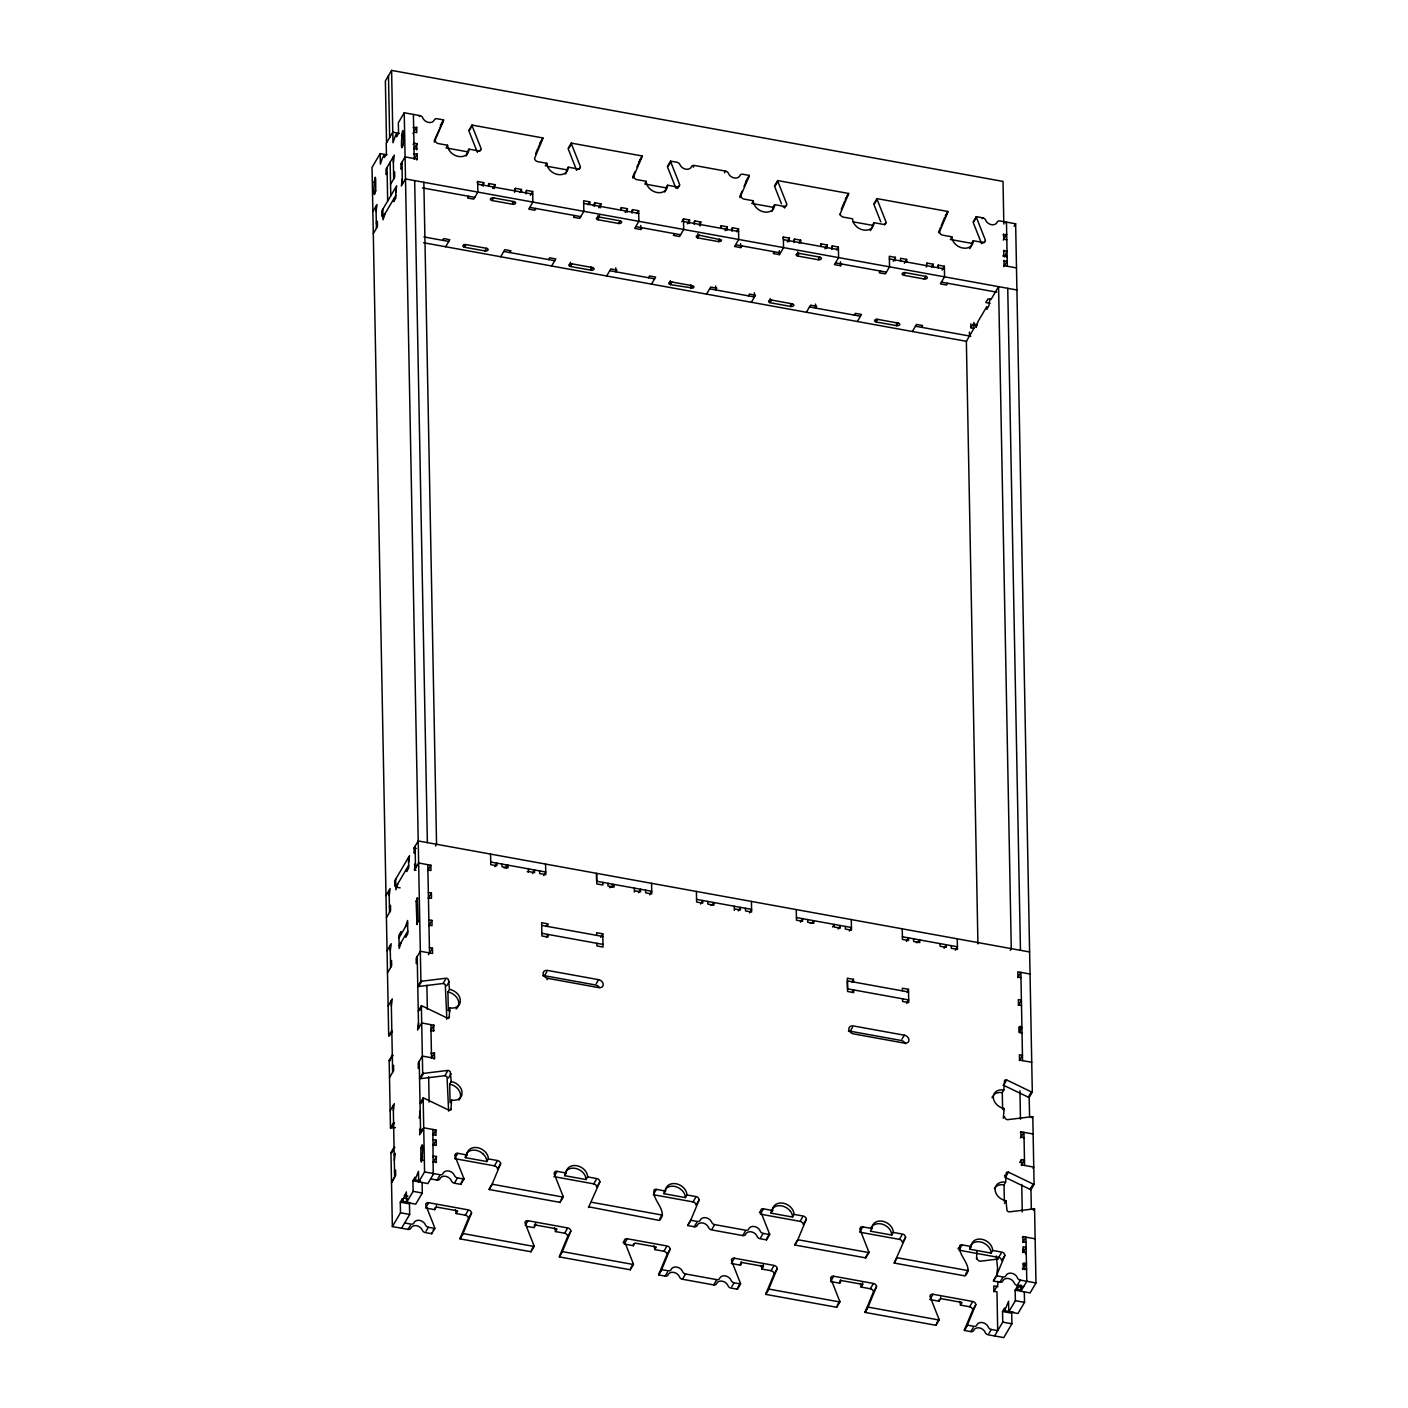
<?xml version="1.0" encoding="UTF-8"?>
<svg xmlns="http://www.w3.org/2000/svg" width="1408" height="1408" viewBox="0 0 1408 1408"><rect width="100%" height="100%" fill="white"/><g stroke="black" fill="none" stroke-linecap="round" stroke-linejoin="round"><path stroke-width="1.5" d="M416.152 901.402L417.331 897.688L418.141 920.814L416.962 924.528L416.152 901.402L417.718 898.744M420.904 1148.541C425.022 1130.624 420.429 1186.592 420.904 1148.541L422.453 1145.883M375.69 190.819C371.554 208.666 376.182 152.786 375.69 190.819L374.141 193.459M403.216 144.091C399.062 161.938 403.744 106.075 403.216 144.091L401.667 146.749M1020.29 1026.15L1019.92 1032.856M697.083 1225.506A3.221 2.499 30.5 0 1 694.25 1226.755L687.79 1225.576L690.906 1220.296A3.203 2.482 30.5 0 1 691.029 1219.557L699.23 1199.81L698.298 1197.786A3.221 2.499 30.5 0 0 696.115 1196.606L686.946 1194.952A11.299 8.747 30.5 0 0 676.069 1183.741A11.299 8.747 30.5 0 0 665.544 1191.062L656.374 1189.39A3.238 2.499 30.5 0 0 654.227 1189.778C650.954 1199.493 668.958 1211.074 659.419 1220.437L588.614 1206.814M588.491 1207.554L599.931 1181.787L598.998 1179.746A3.238 2.499 30.5 0 0 596.816 1178.584L587.646 1176.912L586.08 1179.552L564.696 1175.68A11.299 8.747 30.5 0 1 564.802 1174.166M1023.686 1286.578L1017.245 1285.398A3.238 2.499 30.5 0 1 1014.763 1283.885L1013.443 1281.562A6.459 4.998 30.5 0 0 1007.582 1278.429A6.459 4.998 30.5 0 0 1002.795 1281.016A3.221 2.499 30.5 0 1 999.944 1282.266L993.502 1281.086L996.618 1275.806A3.203 2.482 30.5 0 1 996.723 1275.067L1004.925 1255.32L1003.992 1253.296A3.221 2.499 30.5 0 0 1001.827 1252.117L992.658 1250.462A11.299 8.747 30.5 0 0 981.781 1239.251A11.299 8.747 30.5 0 0 971.256 1246.573L962.086 1244.901A3.238 2.499 30.5 0 0 959.939 1245.288C956.56 1254.986 974.829 1266.602 965.114 1275.93L894.203 1263.064L896.914 1257.925M894.203 1263.064L905.626 1237.298L904.693 1235.256A3.238 2.499 30.5 0 0 902.528 1234.094L893.341 1232.422L891.792 1235.062L870.39 1231.19L871.957 1228.533A11.299 8.747 30.5 0 1 881.426 1221.07A11.299 8.747 30.5 0 1 893.112 1230.574L893.341 1232.422M686.946 1194.952L685.397 1197.592L663.995 1193.702L664.506 1190.798M992.658 1250.462L991.091 1253.102L969.69 1249.213L970.218 1246.309M434.21 140.747L442.957 121.528M434.245 142.155L443.485 120.648A3.221 2.499 30.5 0 0 443.59 119.909L437.149 118.747A3.221 2.499 30.5 0 0 434.72 119.363L433.453 121.229A6.459 4.998 30.5 0 1 423.65 119.451L422.33 117.11A3.221 2.499 30.5 0 0 419.848 115.597L404.237 112.763L398.341 122.76L398.552 133.355L396.475 136.875L396.422 134.218L395.014 136.611L392.99 142.771L391.6 70.4L1003.006 181.421L1003.834 224.03M535.568 153.842L537.61 148.896M538.296 147.259L542.256 139.568M632.808 176.81L634.867 171.864M636.909 166.936L641.045 158.47M632.843 178.218L642.083 156.71A3.221 2.499 30.5 0 0 642.189 155.971L571.278 143.106L568.163 148.386A3.221 2.499 30.5 0 0 568.304 149.16L576.558 170.139M739.922 196.258L741.963 191.312M744.022 186.384L746.592 180.558M739.939 197.666L749.179 176.158A3.221 2.499 30.5 0 0 749.302 175.419L742.843 174.258A3.221 2.499 30.5 0 0 739.992 175.49A6.459 4.998 30.5 0 1 734.307 177.971A6.459 4.998 30.5 0 1 728.464 173.395A3.221 2.499 30.5 0 0 725.56 171.107L694.32 165.44A3.221 2.499 30.5 0 0 691.469 166.69A6.459 4.998 30.5 0 1 685.766 169.171A6.459 4.998 30.5 0 1 679.941 164.595A3.221 2.499 30.5 0 0 677.019 162.307L670.578 161.128L667.462 166.426A3.221 2.499 30.5 0 0 667.603 167.2L675.875 188.162M841.262 209.352L844.677 201.115M839.766 214.808L848.478 194.181A3.221 2.499 30.5 0 0 848.602 193.459L777.674 180.576L774.558 185.856A3.221 2.499 30.5 0 0 774.699 186.648L781.458 203.808M994.594 1335.928L1002.742 1322.13L1002.531 1311.534L1011.701 1313.206L1011.912 1323.784L1003.763 1337.6L988.152 1334.766A3.221 2.499 30.5 0 1 985.23 1332.478A6.459 4.998 30.5 0 0 979.405 1327.902A6.459 4.998 30.5 0 0 973.702 1330.384A3.221 2.499 30.5 0 1 970.851 1331.616L964.41 1330.454L967.525 1325.157A3.221 2.499 30.5 0 1 967.63 1324.435L975.832 1304.688A3.221 2.499 30.5 0 0 972.734 1301.485L932.994 1294.269A3.221 2.499 30.5 0 0 929.984 1296.363L938.995 1319.226A3.221 2.499 30.5 0 1 939.154 1320.018L936.021 1325.298L865.11 1312.414L868.226 1307.134A3.221 2.499 30.5 0 1 868.331 1306.395L876.533 1286.648A3.221 2.499 30.5 0 0 873.435 1283.445L833.694 1276.229A3.221 2.499 30.5 0 0 830.685 1278.323L839.696 1301.203A3.221 2.499 30.5 0 1 839.837 1301.978L836.722 1307.275L765.811 1294.392L768.926 1289.094A3.221 2.499 30.5 0 1 769.032 1288.373L777.234 1268.626A3.221 2.499 30.5 0 0 774.118 1265.422L734.378 1258.206A3.221 2.499 30.5 0 0 731.386 1260.301L740.397 1283.163A3.221 2.499 30.5 0 1 740.538 1283.955L737.422 1289.235L730.981 1288.074A3.221 2.499 30.5 0 1 728.059 1285.786A6.459 4.998 30.5 0 0 722.234 1281.192A6.459 4.998 30.5 0 0 716.531 1283.691A3.221 2.499 30.5 0 1 713.68 1284.923L682.44 1279.256A3.221 2.499 30.5 0 1 679.536 1276.968A6.459 4.998 30.5 0 0 673.693 1272.392A6.459 4.998 30.5 0 0 668.008 1274.874A3.221 2.499 30.5 0 1 665.157 1276.106L658.698 1274.944L661.83 1269.646A3.221 2.499 30.5 0 1 661.936 1268.925L670.138 1249.178A3.221 2.499 30.5 0 0 667.022 1245.974L627.282 1238.758A3.221 2.499 30.5 0 0 624.29 1240.853L633.301 1263.715A3.221 2.499 30.5 0 1 633.442 1264.507L630.326 1269.787L559.398 1256.904L562.514 1251.624A3.221 2.499 30.5 0 1 562.637 1250.885L570.838 1231.138A3.221 2.499 30.5 0 0 567.723 1227.934L527.982 1220.718A3.221 2.499 30.5 0 0 524.973 1222.813L534.002 1245.693A3.238 2.499 30.5 0 1 534.142 1246.467L531.027 1251.765L460.099 1238.882A3.221 2.499 30.5 0 1 460.205 1238.142L468.406 1218.395A3.221 2.499 30.5 0 0 465.309 1215.192L456.139 1213.538A11.299 8.747 30.5 0 0 455.259 1209.842M394.926 1147.555A3.221 2.499 30.5 0 0 394.064 1147.291L390.949 1152.571L392.357 1226.579L407.986 1229.413A3.221 2.499 30.5 0 0 410.837 1228.181A6.459 4.998 30.5 0 1 416.522 1225.699A6.459 4.998 30.5 0 1 422.365 1230.275A3.221 2.499 30.5 0 0 425.269 1232.563L431.728 1233.725L434.843 1228.445A3.238 2.499 30.5 0 0 434.702 1227.653L425.674 1204.79A3.221 2.499 30.5 0 1 428.683 1202.696L468.424 1209.912A3.221 2.499 30.5 0 1 471.539 1213.115L463.338 1232.862A3.221 2.499 30.5 0 0 463.214 1233.584L460.099 1238.882M488.347 1158.89L486.781 1161.53L465.379 1157.64L466.946 1155A11.334 8.765 30.5 0 1 477.506 1147.661A11.334 8.765 30.5 0 1 488.418 1158.907L497.517 1160.544A3.238 2.499 30.5 0 1 499.699 1161.723L500.104 1162.216A3.238 2.499 30.5 0 1 500.632 1163.765L492.413 1183.494A3.203 2.482 30.5 0 0 492.307 1184.234L489.192 1189.514L560.12 1202.397L563.235 1197.117A3.221 2.482 30.5 0 0 563.094 1196.325L554.066 1173.462L554.928 1171.738A3.221 2.499 30.5 0 1 557.075 1171.368L566.245 1173.022A11.299 8.747 30.5 0 1 575.714 1165.56A11.299 8.747 30.5 0 1 587.4 1175.064L587.646 1176.912M938.52 232.32L940.562 227.374M941.248 225.738L944.662 217.501M939.066 232.848L947.795 212.221A3.221 2.499 30.5 0 0 947.901 211.482L876.973 198.616L873.858 203.896A3.221 2.499 30.5 0 0 873.998 204.67L880.774 221.83M658.698 1274.944A3.221 2.499 30.5 0 1 658.821 1274.205L667.022 1254.458A3.221 2.499 30.5 0 0 663.907 1251.254L654.738 1249.6A11.299 8.747 30.5 0 0 653.858 1245.904M765.811 1294.392A3.221 2.499 30.5 0 1 765.917 1293.653L774.118 1273.906A3.221 2.499 30.5 0 0 771.003 1270.702L761.834 1269.048A11.299 8.747 30.5 0 0 760.954 1265.352M794.042 1214.4L792.493 1217.04L771.091 1213.15L772.64 1210.51A11.334 8.765 30.5 0 1 774.347 1205.688A11.299 8.747 30.5 0 1 786.28 1204.139A11.299 8.747 30.5 0 1 794.042 1214.382L803.211 1216.054A3.238 2.499 30.5 0 1 805.394 1217.234L805.798 1217.726A3.238 2.499 30.5 0 1 806.326 1219.275L798.125 1239.005A3.203 2.482 30.5 0 0 798.019 1239.744L794.886 1245.024L865.814 1257.907L868.93 1252.61A3.221 2.482 30.5 0 0 868.789 1251.835L859.778 1228.973L860.64 1227.248A3.221 2.499 30.5 0 1 862.787 1226.878L871.957 1228.533M865.11 1312.414A3.221 2.499 30.5 0 1 865.216 1311.693L873.418 1291.946A3.221 2.499 30.5 0 0 870.32 1288.742L861.133 1287.07A11.299 8.747 30.5 0 0 860.253 1283.374M964.41 1330.454A3.221 2.499 30.5 0 1 964.515 1329.715L972.717 1309.968A3.221 2.499 30.5 0 0 969.619 1306.765L960.45 1305.11A11.299 8.747 30.5 0 0 959.57 1301.414M1024.162 1269.576L1024.848 1262.818M391.6 70.4L385.37 80.978L386.549 142.754M387.042 154.862L380.16 153.613L372.029 167.411L388.696 1035.795A3.221 2.499 30.5 0 0 389.576 1035.848M373.93 182.424L375.478 179.784M401.456 135.714L403.005 133.056M419.338 116.477L419.848 115.597M413.125 127.67L416.698 127.336L416.803 132.634L413.741 132.088M387.13 172.779L386.091 174.539L385.986 169.242L394.293 155.144L393.36 162.202M412.966 133.408L416.698 127.336M393.589 173.677L394.627 171.899L394.733 177.197L390.562 184.254M372.874 211.552L377.027 204.494L376.094 211.552M402.072 167.482L401.034 169.242L400.928 163.944L405.082 156.904L417.314 159.122L417.208 153.824L413.635 154.141M413.178 144.443L413.952 143.123L417.014 143.669L416.592 149.846M413.899 148.966L417.014 143.669M376.306 223.027L377.344 221.267L377.45 226.565L373.296 233.622M402.283 178.957L401.35 186.014L405.504 178.957L1016.91 289.978M414.093 159.104L417.208 153.824M382.941 214.526L381.902 216.286L381.797 210.989L396.686 185.733L395.754 192.79M382.994 217.149L395.806 195.413M416.786 160.002L417.314 159.122M443.59 119.909L440.475 125.206A3.221 2.499 30.5 0 1 440.37 125.928M446.776 146.59L447.55 145.253A11.299 8.747 30.5 0 0 458.427 156.464A11.299 8.747 30.5 0 0 468.952 149.142L478.122 150.814A3.221 2.499 30.5 0 0 481.131 148.72L472.12 125.84A3.221 2.499 30.5 0 1 471.979 125.066L542.89 137.949A3.221 2.499 30.5 0 1 542.784 138.67L534.582 158.418A3.221 2.499 30.5 0 0 537.68 161.621L546.867 163.293A11.299 8.747 30.5 0 0 557.744 174.504A11.299 8.747 30.5 0 0 568.251 167.182L577.421 168.837A3.221 2.499 30.5 0 0 580.43 166.742L571.419 143.88A3.221 2.499 30.5 0 1 571.278 143.106M471.979 125.066L468.846 130.363A3.221 2.499 30.5 0 0 469.005 131.138L477.259 152.099M469.515 130.258L472.12 125.84M466.189 155.971A11.299 8.747 30.5 0 0 467.403 151.782L468.952 149.142M477.611 151.694L478.122 150.814M479.582 151.36L480.621 149.6M442.658 240.346L443.696 238.586L449.803 239.694L445.65 246.752M468.635 196.275L467.597 198.035L473.704 199.144L477.858 192.086L477.646 181.509L483.771 182.618L483.296 186.155M477.136 182.389L477.646 181.509M482.029 185.557L483.771 182.618M488.347 184.43L488.858 183.55L494.965 184.659L494.243 188.619M492.73 188.478L494.965 184.659M464.534 247.245L466.083 244.605L486.869 248.389A2.411 1.39 -1.1 0 1 487.995 250.043A2.411 1.39 -1.1 0 1 485.355 250.994L464.534 247.245L464.482 244.605M539.774 143.229L542.89 137.949M514.835 189.235L515.346 188.355L521.47 189.464L521.523 192.122M514.624 192.333L515.346 188.355M484.915 250.958L486.464 248.301M513.99 201.59L512.442 204.23L492.061 200.534L493.61 197.894L514.413 201.678A2.411 1.39 -1.1 0 1 515.522 203.315A2.411 1.39 -1.1 0 1 512.882 204.283L512.389 201.573M519.728 192.403L521.47 189.464M526.046 191.277L526.557 190.397L532.682 191.506L532.875 202.101L528.739 209.123L534.846 210.25L535.885 208.472M526.099 193.917L526.557 190.397M545.301 165.933L546.867 163.293M530.429 195.325L532.682 191.506M500.667 256.749L504.838 249.674L510.946 250.782L509.907 252.56M568.814 148.28L571.419 143.88M565.488 173.994A11.299 8.747 30.5 0 0 566.702 169.822L568.251 167.182M576.91 169.717L577.421 168.837M578.882 169.4L579.92 167.64M548.627 259.582L549.666 257.822L555.79 258.931L551.619 265.989M574.605 215.512L573.566 217.272L579.674 218.381L583.845 211.323L583.634 200.746L589.741 201.854L589.794 204.512M588.016 204.794L589.741 201.854M593.102 205.726L594.827 202.787L600.952 203.896L600.213 207.874M594.37 206.325L594.827 202.787M598.699 207.715L600.952 203.896M572.07 263.859L570.099 266.394A2.446 1.39 -1.1 0 1 568.99 264.739A2.446 1.39 -1.1 0 1 571.648 263.771L592.856 267.643A2.411 1.39 -1.1 0 1 593.965 269.28A2.411 1.39 -1.1 0 1 591.325 270.23L570.504 266.499L570.416 262.258M639.602 160.389L642.189 155.971M620.805 208.472L621.333 207.592L627.44 208.701L626.982 212.238M592.451 267.555L590.885 270.195L590.832 266.658M618.411 223.485L620.382 220.915A2.411 1.39 -1.1 0 1 621.491 222.57A2.411 1.39 -1.1 0 1 618.869 223.52L597.643 219.666A2.446 1.39 -1.1 0 1 596.534 218.011A2.446 1.39 -1.1 0 1 599.192 217.043L619.978 220.827M625.187 212.538L627.44 208.701M645.374 182.653L646.166 181.315A11.299 8.747 30.5 0 0 657.043 192.526A11.299 8.747 30.5 0 0 667.568 185.205L676.738 186.877A3.221 2.499 30.5 0 0 679.73 184.782L670.718 161.902A3.221 2.499 30.5 0 1 670.578 161.128M632.016 210.514L632.544 209.634L638.651 210.742L638.862 221.338L634.709 228.378L640.816 229.486L641.854 227.726M632.069 213.171L632.544 209.634M636.926 213.682L638.651 210.742M668.114 166.32L670.718 161.902M606.654 275.986L610.808 268.928L616.933 270.037L615.894 271.797L615.806 267.819M664.805 192.034A11.299 8.747 30.5 0 0 666.002 187.845L667.568 185.205M676.21 187.757L676.738 186.877M677.494 188.602L679.219 185.662M693.282 167.2L693.792 166.32M648.49 277.728L649.528 275.968L655.635 277.077L651.482 284.134M674.485 233.622L673.446 235.4L679.554 236.509L683.707 229.451L683.496 218.891L689.603 220L689.128 223.52M681.754 221.83L683.496 218.891M687.35 223.819L689.603 220M694.179 221.795L694.707 220.915L700.814 222.024L700.093 226.002M694.232 224.453L694.707 220.915M724.522 172.867L725.56 171.107M699.09 224.963L700.814 222.024M671.933 281.987L670.366 284.627L668.8 283.677A2.411 1.39 -1.1 0 1 671.493 281.934L692.701 285.789A2.411 1.39 -1.1 0 1 693.018 288.077L670.366 284.627L670.296 280.65M697.822 233.675L697.893 237.917L718.731 241.648A2.411 1.39 -1.1 0 0 721.406 239.888L699.459 235.259L697.506 237.794M746.698 179.837L749.302 175.419M747.102 179.678L748.669 177.038M720.667 226.618L721.195 225.738L727.302 226.846L726.845 230.366M692.314 285.683L690.747 288.323L690.677 284.803M718.274 241.613L719.84 238.973M725.05 230.666L727.302 226.846M731.878 228.642L732.406 227.762L738.514 228.87L738.725 239.466L734.571 246.488L740.696 247.614L741.734 245.837M731.931 231.299L732.406 227.762M752.488 202.101L753.262 200.763A11.299 8.747 30.5 0 0 764.139 211.974A11.299 8.747 30.5 0 0 774.664 204.653L783.834 206.325A3.221 2.499 30.5 0 0 786.843 204.23L777.814 181.35A3.221 2.499 30.5 0 1 777.674 180.576M736.789 231.81L738.514 228.87M706.517 294.114L710.67 287.074L716.778 288.182L715.739 289.942L715.669 285.965M775.227 185.768L777.814 181.35M771.901 211.482A11.299 8.747 30.5 0 0 773.098 207.293L774.664 204.653M783.306 207.205L783.834 206.325M784.59 208.05L786.315 205.11M386.003 895.594L390.157 888.536L389.224 895.594M415.202 851.523L414.163 853.283L414.058 847.986L418.211 840.946L696.397 891.458M395.789 884.453L394.75 886.213L394.662 880.915L409.552 855.642L408.602 862.699M408.672 865.339L395.859 887.075L400.136 887.867M748.352 295.856L749.39 294.078L755.515 295.205L751.344 302.262M774.33 251.786L773.291 253.546L779.416 254.654L783.57 247.597M782.83 237.899L783.358 237.019L789.466 238.128L788.99 241.666M389.453 907.069L390.491 905.309L390.579 910.606L386.426 917.664M416.011 870.338L414.48 870.056L415.413 862.998M414.48 870.056L418.634 862.998L430.866 865.234L430.971 870.531L427.909 869.968M787.213 241.947L789.466 238.128M435.512 846.032L436.55 844.272L423.843 182.301M794.042 239.941L794.57 239.061L800.677 240.17L800.73 242.81M794.094 242.581L794.57 239.061M427.75 870.514L430.866 865.234M798.952 243.109L800.677 240.17M387.059 950.752L391.213 943.712L390.28 950.77M771.795 300.115L769.842 302.65A2.446 1.39 -1.1 0 1 768.715 300.995A2.446 1.39 -1.1 0 1 771.373 300.027L792.581 303.899A2.429 1.39 -1.1 0 1 793.69 305.554A2.429 1.39 -1.1 0 1 791.05 306.504L770.229 302.755L770.141 298.531M797.685 251.803L797.755 256.045L818.576 259.794A2.429 1.39 -1.1 0 0 821.216 258.826A2.429 1.39 -1.1 0 0 820.125 257.189L799.322 253.405L797.368 255.939A2.446 1.39 -1.1 0 1 796.259 254.285A2.446 1.39 -1.1 0 1 798.917 253.317M398.974 937.834L407.634 923.155M399.133 945.789L407.792 931.093M390.509 962.245L391.547 960.467L391.653 965.765L387.482 972.822M428.278 898.322L431.394 893.024L428.349 892.478M416.574 923.454L418.141 920.814M845.486 198.739L845.997 197.859M846.859 196.398L848.602 193.459M845.363 199.478L847.968 195.078M820.53 244.746L821.058 243.866L827.165 244.974L826.707 248.512M792.176 303.811L790.61 306.469L790.574 304.867M818.136 259.741L819.702 257.101M824.912 248.794L827.165 244.974M428.806 925.69L431.922 920.392L428.877 919.829M831.741 246.787L832.269 245.907L838.376 247.016L838.587 257.611L834.434 264.634L840.541 265.76L841.579 263.982M831.794 249.427L832.269 245.907M388.133 1005.928L392.286 998.87L391.336 1005.928M417.314 961.858L416.275 963.618L416.17 958.32L420.341 951.262L432.555 953.498L432.467 948.2L429.405 947.637M836.651 249.955L838.376 247.016M806.379 312.259L810.533 305.184L816.658 306.293L815.619 308.07L815.531 304.093M428.472 954.694L432.467 948.2M874.526 203.79L877.114 199.39A3.221 2.499 30.5 0 1 876.973 198.616M388.696 1035.795L391.811 1030.515M404.237 112.763L420.904 981.147L417.789 986.427A3.238 2.499 30.5 0 0 418.669 986.48L443.115 983.488A3.238 2.499 30.5 0 1 445.298 984.667L446.846 1018.97M390.086 1034.968L392.163 1031.43M419.179 985.6L421.784 981.2L446.23 978.208A3.238 2.499 30.5 0 1 448.413 979.37L449.504 989.349L447.938 991.989L448.29 1010.522A11.299 8.747 30.5 0 0 450.05 1010.733M871.886 228.237A11.299 8.747 30.5 0 0 872.397 225.333L873.963 222.693L883.133 224.347A3.221 2.499 30.5 0 0 886.142 222.253L877.114 199.39M494.754 866.659L496.83 863.139L496.883 865.779L490.776 864.67L490.565 854.075M395.419 1127.544L391.336 1128.037A3.221 2.499 30.5 0 1 390.474 1127.984L389.171 1060.382L392.286 1055.085A3.221 2.499 30.5 0 1 393.166 1055.366M418.264 1011.014L421.379 1005.734A3.221 2.499 30.5 0 1 422.259 1005.998L447.005 1017.931A3.238 2.499 30.5 0 0 449.152 1017.544L449.856 1007.882A11.299 8.73 30.5 0 0 455.77 1007.406A11.299 8.73 30.5 0 0 460.205 1002.338L460.134 998.712A11.299 8.73 30.5 0 0 457.107 993.432A11.299 8.73 30.5 0 0 449.504 989.366M390.562 1059.766L390.051 1060.646A3.221 2.499 30.5 0 0 389.171 1060.382M391.6 1058.006L392.638 1056.246M419.654 1010.398L420.182 1009.518M420.693 1008.638L421.731 1006.878M884.576 224.91L885.614 223.133M504.205 868.067A2.411 1.39 -1.1 0 1 506.053 867.75L508.042 865.163L508.094 867.821L501.97 866.712L501.917 864.054M392.515 1067.053L393.554 1065.293L393.659 1070.59L389.506 1077.63M418.493 1022.982L417.56 1030.04L421.714 1022.982L433.946 1025.2L433.523 1031.378M443.115 983.488L445.72 979.088M446.741 985.811L449.346 981.411M430.461 1030.832L434.034 1030.498M430.813 1030.498L433.946 1025.2M854.339 315.093L855.378 313.333L861.485 314.442L857.331 321.499M880.317 271.022L879.278 272.782L885.386 273.891L889.539 266.834L889.328 256.256L895.435 257.365L894.978 260.902M448.29 1010.522L449.856 1007.882M390.139 1110.736L394.293 1103.678L393.36 1110.736M446.477 1018.811L447.005 1017.931M893.2 261.184L895.435 257.365M532.453 873.506L534.53 869.986L534.582 872.626L528.475 871.517L528.422 868.877M419.338 1066.666L418.299 1068.426L418.194 1063.128L422.347 1056.088L434.579 1058.306L434.474 1053.008L430.901 1053.342M448.448 1018.477L449.486 1016.717M390.474 1127.984L393.589 1122.704A3.221 2.499 30.5 0 0 394.451 1122.757L391.864 1127.157M421.379 1005.734L422.682 1073.336L419.566 1078.634A3.238 2.499 30.5 0 0 420.429 1078.669L444.893 1075.694A3.238 2.499 30.5 0 1 447.058 1076.856L448.624 1111.158M431.358 1058.306L434.474 1053.008M420.957 1077.789L423.544 1073.389L448.008 1070.397A3.238 2.499 30.5 0 1 450.19 1071.558L451.264 1081.538L449.715 1084.195L450.067 1102.728L451.616 1100.088A11.299 8.73 30.5 0 0 461.982 1094.526L461.894 1090.901A11.299 8.73 30.5 0 0 451.264 1081.555M434.051 1059.186L434.579 1058.306M543.664 875.547L545.741 872.01L490.723 862.03M904.394 263.226L906.646 259.406L900.539 258.298L900.592 260.938M877.765 319.37L875.811 321.904A2.446 1.39 -1.1 0 1 874.826 321.306L874.65 321.042A2.411 1.39 -1.1 0 1 877.325 319.299L898.55 323.154A2.429 1.39 -1.1 0 1 899.8 324.386A2.429 1.39 -1.1 0 1 898.445 325.6A2.446 1.39 -1.1 0 1 897.019 325.741L876.216 322.01L876.163 319.352M905.309 272.624L904.869 272.571A2.446 1.39 -1.1 0 0 902.229 273.522A2.446 1.39 -1.1 0 0 903.338 275.176L905.291 272.642L926.094 276.426M420.024 1103.203L423.157 1097.923A3.221 2.499 30.5 0 1 424.019 1098.187L448.765 1110.12A3.238 2.499 30.5 0 0 450.912 1109.733L451.616 1100.088M392.339 1151.955L391.811 1152.835A3.221 2.499 30.5 0 0 390.949 1152.571M392.85 1151.075L393.378 1150.195M420.904 1103.485L423.509 1099.067M945.296 215.899L947.901 211.482M945.542 216.04L947.267 213.101M394.205 1155.088L395.243 1153.328L394.31 1160.386M420.182 1111.018L419.25 1118.075L420.288 1116.315M444.893 1075.694L447.48 1071.277M926.517 263.982L927.027 263.102L933.152 264.211L933.205 266.869M448.518 1078L451.106 1073.6M926.306 267.08L927.027 263.102M394.522 1171.861L395.56 1170.101L395.666 1175.398L391.512 1182.456L394.627 1177.158L393.254 1105.438M432.995 1134.76L436.058 1135.306L435.952 1130.026L423.72 1127.79L419.566 1134.848L420.499 1127.79M422.946 1129.128L420.605 1133.088L419.232 1061.368M898.146 323.066L896.579 325.706L896.544 323.048M903.742 275.282L924.123 278.978L925.672 276.338M931.41 267.15L933.152 264.211M951.086 238.163L951.861 236.826A11.299 8.747 30.5 0 0 962.738 248.037A11.299 8.747 30.5 0 0 973.262 240.715L982.432 242.387A3.221 2.499 30.5 0 0 985.442 240.293L976.413 217.413A3.221 2.499 30.5 0 1 976.272 216.638L982.731 217.818A3.221 2.499 30.5 0 1 985.635 220.106A6.459 4.998 30.5 0 0 991.478 224.682A6.459 4.998 30.5 0 0 997.163 222.2A3.221 2.499 30.5 0 1 1000.014 220.95L1015.643 223.784L1032.31 1092.168L1029.195 1097.448A3.256 2.517 30.5 0 1 1028.315 1097.184L1003.57 1085.269A3.221 2.499 30.5 0 0 1003.024 1085.198M546.198 926.482L547.747 923.842L541.64 922.715L541.886 935.968L548.011 937.077L547.958 934.419L546.392 937.077M937.728 266.024L938.238 265.144L944.363 266.253L944.557 276.848L940.403 283.888L946.528 284.997L947.566 283.237M942.11 270.072L944.363 266.253M432.837 1135.306L435.952 1130.026M976.272 216.638L973.157 221.936A3.221 2.499 30.5 0 0 973.298 222.71L981.57 243.672M421.115 1159.558L422.664 1156.918M973.826 221.83L976.413 217.413M450.736 1109.786L451.264 1108.906M912.349 331.496L916.52 324.438L922.627 325.547L921.589 327.307M433.03 1145.461L436.146 1140.163L433.083 1139.618M392.357 1226.579L400.506 1212.763L400.294 1202.186L402.371 1198.648L402.424 1201.306L409.763 1202.626M402.424 1201.306L406.349 1191.89L406.56 1202.485L415.73 1204.157L422.294 1193.016L422.101 1182.421M406.56 1202.485L413.125 1191.344L412.914 1180.749L415.008 1177.229L415.043 1179.886L420.552 1180.872M415.043 1179.886L418.475 1171.333L418.686 1181.928L424.565 1171.931L423.157 1097.923M982.203 218.698L982.731 217.818M432.626 1157.27L433.4 1155.95L436.462 1156.496L436.04 1162.674M969.566 248.653A11.299 8.747 30.5 0 0 971.714 243.355L973.262 240.715M432.978 1162.128L436.568 1161.794M433.347 1161.794L436.462 1156.496M542.766 975.709A4.84 3.749 30.5 0 1 544.509 975.709L546.85 971.749M547.008 979.686L547.782 978.366L598.734 987.624A4.858 3.749 30.5 0 0 603.17 985.248L603.134 983.699A4.858 3.749 30.5 0 0 598.576 979.669L547.624 970.429A4.84 3.749 30.5 0 0 543.118 973.562A4.84 3.749 30.5 0 0 547.782 978.366M433.224 1174.483L432.89 1129.462M401.526 1228.251L409.675 1214.435L409.464 1203.84L400.294 1202.186M433.734 1173.603L427.856 1183.582L412.914 1180.749M981.922 243.267L982.432 242.387M983.875 242.933L984.914 241.173M407.986 1229.413L410.326 1225.453M430.619 1178.883L437.078 1180.062L439.666 1175.645M609.558 887.726A2.411 1.39 -1.1 0 1 612.022 887.005L614.011 884.418L614.064 887.058L607.957 885.949L607.904 883.309M1005.946 223.01L1006.474 222.112L1007.318 266.253M425.955 1207.325L428.683 1202.696M455.171 1157.746L457.776 1153.328L466.946 1155M1003.13 234.802L1006.702 234.485L1003.235 240.099M1014.147 226.318L1015.643 223.784M425.568 1207.976L434.738 1209.648L436.286 1207.008A11.299 8.747 30.5 0 1 436.41 1205.512M426.061 1231.226L428.384 1227.266L434.843 1228.445M454.89 1182.315L457.477 1177.898L463.936 1179.077L460.803 1184.357L454.362 1183.195A3.238 2.499 30.5 0 1 451.898 1181.682L450.56 1179.358A6.459 4.998 30.5 0 0 444.699 1176.226A6.459 4.998 30.5 0 0 439.912 1178.813A3.221 2.499 30.5 0 1 437.078 1180.062M1003.446 251.134L1007.019 250.8L1004.573 256.96M600.706 937.358L602.782 933.821L596.658 932.712L596.71 935.37M1003.552 256.432L1003.957 250.254M1003.64 261.29L1007.213 260.955L1004.098 266.253M1006.597 256.978L1007.125 256.098L1004.062 255.552M433.136 1230.31L433.91 1228.973M461.19 1182.702L463.795 1178.302L454.766 1155.422L455.629 1153.715A3.238 2.499 30.5 0 1 457.776 1153.328M1003.746 266.587L1004.15 260.41M973.878 322.397L973.984 328.363L970.922 327.8L972.998 324.28L977.293 325.054M638.44 892.742L640.517 889.222L640.57 891.862L634.445 890.754L634.392 888.114M989.859 298.707L988.909 305.765L986.832 309.285L986.779 306.645L978.12 321.341L976.096 327.518L976.026 323.981M973.984 328.363L966.363 341.299L977.926 943.906M456.139 1213.538L457.688 1210.88L436.286 1207.008M596.253 983.646L598.576 979.686M649.634 894.784L651.728 891.264L596.693 881.267L596.534 873.33L596.746 883.907L602.853 885.016L602.8 882.376M465.309 1215.192L468.037 1210.563M454.661 1158.626L494.402 1165.842L496.989 1161.424M468.811 1217.744L471.539 1213.115M498.027 1168.165L500.614 1163.747M460.205 1238.142L462.546 1234.182M491.902 1184.374L489.298 1188.792A3.203 2.482 30.5 0 0 489.192 1189.514M700.586 904.042L702.662 900.504L702.715 903.162L696.608 902.053L696.414 891.44L1029.618 951.966M525.254 1225.347L527.982 1220.718M554.47 1175.768L557.075 1171.368M535.709 1223.534A11.299 8.747 30.5 0 0 535.603 1225.03L534.037 1227.67L526.698 1226.35M564.696 1175.68L566.245 1173.022M531.661 1249.653L534.002 1245.693M561.018 1199.845L563.094 1196.325M738.302 910.888L740.379 907.35L740.432 910.008L734.307 908.899L734.254 906.242M559.398 1256.904A3.221 2.499 30.5 0 1 559.522 1256.182L567.723 1236.435A3.221 2.499 30.5 0 0 564.608 1233.232L555.438 1231.56L557.005 1228.92L535.603 1225.03M749.514 912.912L751.59 909.374L696.555 899.378M564.608 1233.232L567.336 1228.603M553.96 1176.648L593.701 1183.864L596.306 1179.464M568.11 1235.766L570.838 1231.138M597.326 1186.187L599.931 1181.787M800.448 922.17L802.542 918.65L802.578 921.29L796.47 920.181L796.259 909.586M623.11 1242.824L623.885 1241.504M624.554 1243.387L627.282 1238.758M653.787 1193.808L656.374 1189.39M624.166 1244.038L633.336 1245.71L634.902 1243.07L656.304 1246.96L654.738 1249.6M663.995 1193.702L665.544 1191.062M630.96 1267.693L633.301 1263.715M659.789 1218.765L662.394 1214.365M832.568 927.027L834.117 924.37L834.17 927.027L840.294 928.136L840.242 925.496L838.165 929.016M849.376 931.058L851.453 927.52L796.418 917.541M663.907 1251.254L666.635 1246.626M653.259 1194.688L693 1201.904L695.605 1197.486M667.41 1253.806L670.138 1249.178M696.626 1204.227L699.23 1199.81M658.821 1274.205L661.162 1270.245M690.501 1220.437L687.914 1224.854A3.203 2.482 30.5 0 0 687.79 1225.576M665.157 1276.106L667.498 1272.146M694.25 1226.755L696.837 1222.338M851.893 981.992L853.459 979.334L847.334 978.226L847.546 988.821L908.688 999.926L908.741 1002.566L902.616 1001.458L902.581 998.818M682.44 1279.256L685.555 1273.958L716.795 1279.643A3.221 2.499 30.5 0 0 719.646 1278.394A6.459 4.998 30.5 0 1 725.349 1275.912A6.459 4.998 30.5 0 1 731.174 1280.488A3.221 2.499 30.5 0 0 734.096 1282.776L740.538 1283.955M712.061 1229.008L714.648 1224.608L745.888 1230.275A3.221 2.499 30.5 0 0 748.739 1229.026A6.459 4.998 30.5 0 1 753.526 1226.438A6.459 4.998 30.5 0 1 759.387 1229.571L760.707 1231.912A3.238 2.499 30.5 0 0 763.189 1233.408L769.63 1234.587L766.515 1239.867L760.074 1238.706A3.238 2.499 30.5 0 1 757.592 1237.192L756.272 1234.869A6.459 4.998 30.5 0 0 750.411 1231.736A6.459 4.998 30.5 0 0 745.624 1234.323A3.221 2.499 30.5 0 1 742.773 1235.573L711.533 1229.888A3.238 2.499 30.5 0 1 709.069 1228.374L707.731 1226.051A6.459 4.998 30.5 0 0 701.87 1222.918A6.459 4.998 30.5 0 0 697.083 1225.506M852.104 992.587L853.653 989.93L853.706 992.587L847.598 991.478L847.387 980.883L908.53 991.989M848.461 1031.219A4.84 3.749 30.5 0 1 850.221 1031.219L852.562 1027.259M906.435 941.406L908.512 937.886L908.565 940.526L902.44 939.418L902.246 928.84M713.68 1284.923L716.795 1279.643M742.773 1235.573L745.378 1231.155M759.422 1212.693L759.95 1211.813M731.65 1262.835L734.378 1258.206M760.883 1213.256L763.47 1208.838L772.64 1210.51M731.262 1263.486L740.432 1265.158L741.998 1262.518L763.4 1266.39A11.299 8.747 30.5 0 0 763.224 1264.842M731.755 1286.736L734.096 1282.776M760.584 1237.826L763.189 1233.408M906.928 991.971L908.477 989.331L902.37 988.222L902.422 990.88M738.056 1287.141L740.397 1283.163M766.885 1238.213L769.49 1233.813L760.461 1210.933L761.323 1209.226A3.238 2.499 30.5 0 1 763.47 1208.838M906.611 1003.446L908.688 999.926L908.477 989.331M944.134 948.253L946.211 944.733L946.264 947.373L940.157 946.264L940.104 943.624M761.834 1269.048L763.4 1266.39M901.947 1039.157L904.288 1035.197A4.858 3.749 30.5 0 1 908.846 1039.192L908.882 1040.758A4.858 3.749 30.5 0 1 904.446 1043.134L853.494 1033.877A4.84 3.749 30.5 0 1 848.83 1029.072A4.84 3.749 30.5 0 1 853.336 1025.939L904.288 1035.197M955.346 950.294L957.422 946.774L902.405 936.778M771.003 1270.702L773.731 1266.074M760.355 1214.136L800.096 1221.352L802.701 1216.934M774.506 1273.254L777.234 1268.626M803.722 1223.675L806.326 1219.258M765.917 1293.653L768.258 1289.693M797.597 1239.885L795.01 1244.302A3.203 2.482 30.5 0 0 794.886 1245.024M1010.24 950.4L1011.278 948.622L998.571 286.651L990.95 299.57L987.906 299.006L985.829 302.544L990.106 303.318M830.966 1280.858L833.694 1276.229M860.182 1231.278L862.787 1226.878M1017.755 977.645L1020.87 972.365L1022.56 1060.629M830.579 1281.526L839.749 1283.181L841.298 1280.541L862.699 1284.43A11.299 8.747 30.5 0 0 862.523 1282.882M837.355 1305.163L839.696 1301.203M866.202 1256.253L868.789 1251.835M1018.283 1005.453L1021.398 1000.173L1018.354 999.61L1018.459 1004.907L1021.504 1005.453M861.133 1287.07L862.699 1284.43M1020.378 1030.163L1021.926 1027.523L1018.882 1026.978L1018.97 1032.275L1022.032 1032.821M870.32 1288.742L873.048 1284.114M859.654 1232.158L899.395 1239.374L902 1234.974M873.805 1291.277L876.533 1286.648M903.038 1241.698L905.626 1237.298M865.216 1311.693L867.557 1307.715M1004.098 1084.371L1006.685 1079.971L1031.43 1091.904A3.256 2.517 30.5 0 0 1032.31 1092.168M1019.357 1060.611L1022.472 1055.331L1019.41 1054.768L1019.515 1060.066L1031.747 1062.283M1002.602 1109.134L1002.285 1092.661L1003.834 1090.003L1004.538 1080.358A3.221 2.499 30.5 0 1 1006.685 1079.971M1003.411 1109.874L1004.186 1108.536A11.299 8.747 30.5 0 1 993.309 1097.325A11.299 8.747 30.5 0 1 1003.834 1090.003M1003.306 1118.251L1004.186 1108.536M1028.315 1097.184L1030.92 1092.784M1020.36 1132.666L1020.888 1131.786L1033.12 1134.003L1034.088 1184.357L1030.973 1189.654A3.256 2.517 30.5 0 1 1030.093 1189.373L1005.347 1177.458A3.221 2.499 30.5 0 0 1004.784 1177.405M1031.395 1117.582L1031.906 1116.702A3.238 2.499 30.5 0 1 1032.786 1116.755L1033.12 1134.003M1032.258 1117.635L1032.786 1116.755M1020.466 1137.963L1023.95 1132.331L1024.584 1165.437M958.038 1248.755L958.549 1247.875M1023.528 1138.509L1024.038 1137.629L1020.994 1137.083L1020.888 1131.786M930.266 1298.898L932.994 1294.269M959.482 1249.318L962.086 1244.901M1004.414 1176.014L1004.942 1175.134M1005.858 1176.578L1008.462 1172.16L1033.208 1184.093A3.256 2.517 30.5 0 0 1034.088 1184.357M1004.362 1201.323L1004.045 1184.85L1005.611 1182.21L1006.315 1172.547A3.221 2.499 30.5 0 1 1008.462 1172.16M1019.691 1162.533L1021.416 1159.594L1024.478 1160.139L1021.363 1165.437M929.878 1299.549L939.048 1301.221L940.597 1298.581A11.299 8.747 30.5 0 1 940.72 1297.085M969.69 1249.213L971.256 1246.573M1004.414 1203.382L1005.963 1200.742A11.299 8.747 30.5 0 1 995.086 1189.531A11.299 8.747 30.5 0 1 1005.611 1182.21M936.672 1323.203L938.995 1319.226M965.501 1274.275L968.088 1269.875M976.501 1258.928L976.906 1251.589M1032.979 1168.429L1033.754 1167.109L1021.522 1164.891L1021.416 1159.594M960.45 1305.11L961.998 1302.453L940.597 1298.581M1030.093 1189.373L1032.68 1184.973M969.619 1306.765L972.347 1302.136M958.971 1250.198L998.712 1257.414L1001.299 1252.997M973.104 1309.317L975.832 1304.688M1002.338 1259.738L1004.925 1255.32M1033.155 1209.771L1033.683 1208.891A3.238 2.499 30.5 0 1 1034.563 1208.944L1035.971 1282.952L1030.093 1292.931L1015.15 1290.115L1015.362 1300.71L1008.797 1311.834L1017.966 1313.506L1024.531 1302.365L1024.32 1291.77M1033.771 1210.264L1034.563 1208.944M964.515 1329.715L966.856 1325.755M996.213 1275.947L993.608 1280.365A3.203 2.482 30.5 0 0 993.502 1281.086M1022.384 1237.474L1022.894 1236.594L1035.126 1238.811M993.749 1291.805L997.902 1284.747L997.832 1281.227M1022.842 1242.437L1025.957 1237.157L1026.802 1281.28L1020.923 1291.277L1020.8 1284.923M970.851 1331.616L973.192 1327.656M999.944 1282.266L1002.549 1277.848M1025.482 1253.93L1026.256 1252.592L1023.194 1252.046L1023.088 1246.749L1026.15 1247.294L1023.035 1252.592L1022.965 1249.354M1022.894 1263.962L1026.467 1263.627L1024.901 1266.267M1022.982 1269.259L1023.405 1263.082M988.926 1333.446L991.267 1329.469L997.709 1330.648L996.97 1291.805L993.907 1291.259L993.802 1285.962L997.885 1286.701M1017.755 1284.518L1020.36 1280.118L1035.971 1282.952M1002.531 1311.534L1004.608 1308.014L1004.661 1310.654L1013.83 1312.326M1015.15 1290.115L1017.227 1286.578L1017.28 1289.235L1020.958 1289.904M1004.661 1310.654L1008.586 1301.256L1008.797 1311.834M1017.28 1289.235L1018.635 1284.202M994.365 1188.616L995.174 1187.419A11.317 8.747 30.5 0 1 1004.045 1184.85M1031.906 1116.702L1007.459 1119.694A3.221 2.499 30.5 0 1 1005.277 1118.515L1004.344 1116.491M1033.683 1208.891L1009.219 1211.883A3.221 2.499 30.5 0 1 1007.054 1210.722L1005.963 1200.742M998.483 1258.998L980.126 1261.251A3.221 2.499 30.5 0 1 977.029 1258.048M493.627 197.877L493.187 197.824A2.446 1.39 -1.1 0 0 490.547 198.774A2.446 1.39 -1.1 0 0 491.656 200.429L492.061 200.517M699.477 235.242L697.206 235.488A2.411 1.39 -1.1 0 0 697.506 237.794M924.123 278.978L924.563 279.03A2.429 1.39 -1.1 0 0 927.203 278.062A2.429 1.39 -1.1 0 0 926.094 276.426M1006.808 239.765L1003.746 239.219L1003.64 233.922M399.203 133.355L392.797 132.176L386.232 143.317L386.426 153.912L384.349 157.432L384.296 154.792L382.395 158.03L380.371 164.19L380.16 153.613M447.55 145.253L438.381 143.598A3.221 2.499 30.5 0 1 435.283 140.395M646.166 181.315L636.997 179.661A3.221 2.499 30.5 0 1 633.882 176.458M753.262 200.763L744.093 199.109A3.221 2.499 30.5 0 1 740.978 195.906M951.861 236.826L942.691 235.171A3.221 2.499 30.5 0 1 939.594 231.968M446.002 147.91L467.403 151.782M547.078 166.267L566.702 169.822M644.6 183.973L666.002 187.845M751.696 203.421L773.098 207.293M852.79 221.778L872.397 225.333M950.312 239.483L971.714 243.355M414.058 148.421L417.12 148.966M1002.883 255.904L1006.966 256.643M1004.256 265.69L1016.488 267.925M400.928 163.944L402.459 164.226M477.699 184.149L532.734 194.128M583.686 203.386L638.704 213.382M683.549 221.514L738.584 231.493M783.411 239.659L838.429 249.638M889.381 258.896L944.416 268.893M422.488 187.898L474.742 197.384M529.76 207.381L580.712 216.638M635.747 226.618L680.574 234.766M735.61 244.763L780.437 252.894M835.472 262.891L886.424 272.149M941.442 282.128L996.776 292.178M423.914 236.931L448.765 241.454M503.782 251.451L554.734 260.709M609.77 270.706L654.597 278.837M709.632 288.834L754.459 296.965L754.389 292.741M809.494 306.962L860.446 316.219M915.464 326.216L970.798 336.248M423.544 242.739L966.61 341.352M414.058 847.986L416.346 848.408M1030.04 974.019L1017.808 971.802L1017.914 977.099L1020.976 977.662M414.374 864.758L415.906 865.04M428.437 897.776L431.499 898.322L431.394 893.024M541.693 925.373L602.835 936.478M541.834 933.31L602.976 944.416M428.965 925.126L432.027 925.69L431.922 920.392M544.509 975.709L595.461 984.966A4.858 3.749 30.5 0 1 599.315 987.43M850.221 1031.219L901.173 1040.477A4.858 3.749 30.5 0 1 905.45 1043.698M419.461 1129.55L420.992 1129.832M1026.062 1242.454L1023 1241.891L1022.894 1236.594M433.189 1144.915L436.251 1145.461L436.146 1140.163M1023.51 1268.379L1026.573 1268.925M1022.331 1268.731L1026.414 1269.47M421.115 1159.893L423.421 1160.315M424.565 1171.931L440.194 1174.765A3.221 2.499 30.5 0 0 443.027 1173.515A6.459 4.998 30.5 0 1 447.814 1170.928A6.459 4.998 30.5 0 1 453.675 1174.061L455.013 1176.402A3.238 2.499 30.5 0 0 457.477 1177.898M492.307 1184.234L563.235 1197.117M591.606 1202.256L662.534 1215.139M690.906 1220.296L697.365 1221.458A3.221 2.499 30.5 0 0 700.216 1220.226A6.459 4.998 30.5 0 1 704.986 1217.638A6.459 4.998 30.5 0 1 710.846 1220.754L712.184 1223.094A3.238 2.499 30.5 0 0 714.648 1224.608M798.019 1239.744L868.93 1252.61M897.318 1257.766L968.229 1270.65M996.618 1275.806L1003.059 1276.968A3.221 2.499 30.5 0 0 1005.91 1275.736A6.459 4.998 30.5 0 1 1010.698 1273.149A6.459 4.998 30.5 0 1 1016.558 1276.264L1017.878 1278.605A3.238 2.499 30.5 0 0 1020.36 1280.118M1018.688 1286.859L1022.349 1287.528M413.125 1191.344L422.294 1193.016M1015.362 1300.71L1024.531 1302.365M404.272 1195.427L407.95 1196.096M404.325 1198.067L408.003 1198.736M400.506 1212.763L409.675 1214.435M1002.742 1322.13L1011.912 1323.784M404.642 1222.954L411.101 1224.133A3.221 2.499 30.5 0 0 413.952 1222.883A6.459 4.998 30.5 0 1 419.637 1220.402A6.459 4.998 30.5 0 1 425.48 1224.978A3.221 2.499 30.5 0 0 428.384 1227.266M463.214 1233.584L534.142 1246.467M562.514 1251.624L633.442 1264.507M661.83 1269.646L668.272 1270.826A3.221 2.499 30.5 0 0 671.123 1269.576A6.459 4.998 30.5 0 1 676.808 1267.094A6.459 4.998 30.5 0 1 682.651 1271.67A3.221 2.499 30.5 0 0 685.555 1273.958M768.926 1289.094L839.837 1301.978M868.226 1307.134L939.154 1320.018M967.525 1325.157L973.966 1326.336A3.221 2.499 30.5 0 0 976.818 1325.086A6.459 4.998 30.5 0 1 982.52 1322.605A6.459 4.998 30.5 0 1 988.346 1327.181A3.221 2.499 30.5 0 0 991.267 1329.469M464.534 247.245L464.13 247.139A2.446 1.39 -1.1 0 1 463.021 245.485A2.446 1.39 -1.1 0 1 465.678 244.517M790.117 1210.933L788.902 1209.595A11.352 8.782 30.5 0 0 772.288 1208.962M483.208 1154.085L484.422 1155.422A11.352 8.782 30.5 0 1 486.869 1161.547M902.51 1242.578L901.578 1240.554A3.238 2.499 30.5 0 0 899.395 1239.374M596.816 1187.067L595.883 1185.043A3.238 2.499 30.5 0 0 593.701 1183.864M1001.81 1260.618L1000.877 1258.576A3.221 2.499 30.5 0 0 998.712 1257.414M696.115 1205.107L695.182 1203.066A3.221 2.499 30.5 0 0 693 1201.904M891.792 1235.062L891.158 1231.947A11.299 8.747 30.5 0 0 873.717 1224.995L872.538 1225.893A11.299 8.747 30.5 0 0 870.918 1228.286M586.08 1179.552L585.446 1176.437A11.299 8.747 30.5 0 0 568.005 1169.485L566.826 1170.382A11.299 8.747 30.5 0 0 565.206 1172.776M1029.178 1096.885L1029.565 1116.526M1030.938 1188.246L1031.342 1209.366M1007.741 288.323L1020.448 950.294M1019.938 1090.848L1020.466 1119.237M1021.733 1184.462L1022.261 1211.918M996.283 1256.006L997.586 1267.974L996.653 1275.49M970.851 323.84L970.922 327.8M969.408 332.024L969.478 336.002M957.264 938.819L957.475 949.414L951.368 948.306L951.315 945.666M938.238 265.144L938.291 267.784M906.646 259.406L906.699 262.064M913.598 938.819L913.651 941.459L919.776 942.568L919.723 939.928L917.734 942.515A2.411 1.39 -1.1 0 0 916.309 942.656M840.47 261.782L840.541 265.76M853.459 979.334L853.512 981.992M851.294 919.582L851.506 930.178L845.381 929.069L845.328 926.411M821.058 243.866L821.11 246.506M807.629 919.565L807.682 922.222L813.789 923.331L813.736 920.674L811.747 923.261A2.411 1.39 -1.1 0 0 810.339 923.419M783.358 237.019L783.552 247.614M779.328 250.677L779.416 254.654M740.608 243.637L740.696 247.614M751.432 901.437L751.626 912.032L745.518 910.923L745.466 908.283M721.195 225.738L721.248 228.378M707.766 901.437L707.819 904.077L713.926 905.186L713.874 902.546L711.902 905.115A2.446 1.39 -1.1 0 0 710.477 905.274M640.746 225.509L640.816 229.486M651.57 883.309L651.763 893.904L645.656 892.795L645.603 890.155M621.333 207.592L621.386 210.25M599.562 215.547L598.03 219.771L597.96 215.547M612.41 884.4L612.462 887.058M602.782 933.821L603.029 947.056L596.922 945.947L596.869 943.307M547.747 923.842L547.8 926.482M545.582 864.072L545.794 874.667L539.686 873.558L539.634 870.901M506.422 865.163L506.475 867.821M488.858 183.55L488.91 186.19M413.406 114.435L414.251 158.558M414.674 180.629L427.381 842.6M427.803 864.67L429.51 952.934M430.883 1024.654L431.517 1057.742M426.906 985.354L427.363 1009.36M428.666 1076.786L429.141 1102.13M401.966 162.184L402.389 184.254M415.096 846.226L415.518 868.296M417.208 956.56L418.598 1028.28M395.666 187.458L395.842 198.088L393.765 201.608L393.712 198.95M408.514 857.402L408.707 867.997L406.63 871.534L406.578 868.877M393.254 156.904L393.694 178.957M405.539 926.693L407.581 920.515L407.827 933.75L405.75 937.27L405.698 934.63M388.485 75.68L389.664 137.474M390.139 162.184L390.79 195.73M387.024 167.482L387.675 201.01M401.051 934.331L400.998 931.674L398.922 935.211L399.168 948.446L401.192 942.269M385.07 213.646L383.029 219.824L382.853 209.211M397.918 883.573L395.894 889.75L395.701 879.138M375.989 206.254L376.411 228.325M389.118 890.296L389.541 912.366M390.174 945.472L390.614 967.525M391.248 1000.63L392.621 1072.35M527.261 871.605A2.411 1.39 -1.1 0 1 528.246 872.203M634.234 891.44A2.411 1.39 -1.1 0 1 634.48 891.986M734.272 909.832A2.411 1.39 -1.1 0 1 734.325 910.36M449.715 1084.195A11.299 8.747 30.5 0 1 459.219 1090.76A11.299 8.747 30.5 0 1 458.938 1100.158M423.544 1073.389A3.238 2.499 30.5 0 1 422.682 1073.336M447.938 991.989A11.299 8.747 30.5 0 1 457.846 999.31A11.299 8.747 30.5 0 1 456.104 1008.973M421.784 981.2A3.238 2.499 30.5 0 1 420.904 981.147M992.042 1097.765A11.282 8.73 30.5 0 1 992.587 1096.427M993.397 1095.23A11.282 8.73 30.5 0 1 1002.25 1092.661M766.374 1239.093A3.221 2.482 30.5 0 1 766.515 1239.867M769.49 1233.813A3.221 2.482 30.5 0 1 769.63 1234.587M559.979 1201.622A3.221 2.482 30.5 0 1 560.12 1202.397M494.402 1165.842A3.238 2.499 30.5 0 1 496.566 1167.003L496.971 1167.496A3.238 2.499 30.5 0 1 497.499 1169.045M460.662 1183.582A3.221 2.482 30.5 0 1 460.803 1184.357M463.795 1178.302A3.221 2.482 30.5 0 1 463.936 1179.077M865.674 1257.133A3.221 2.482 30.5 0 1 865.814 1257.907M800.096 1221.352A3.238 2.499 30.5 0 1 802.278 1222.514L802.683 1223.006A3.238 2.499 30.5 0 1 803.211 1224.555M970.904 1245.042A11.299 8.747 30.5 0 1 987.518 1245.658L988.733 1246.995A11.299 8.747 30.5 0 1 991.091 1253.102M771.091 1213.15A11.352 8.782 30.5 0 1 771.619 1210.246M790.205 1210.933A11.352 8.782 30.5 0 1 792.581 1217.058M665.192 1189.531A11.299 8.747 30.5 0 1 681.806 1190.147L683.021 1191.485A11.299 8.747 30.5 0 1 685.397 1197.592M465.379 1157.64A11.352 8.782 30.5 0 1 465.907 1154.736M466.594 1153.451A11.352 8.782 30.5 0 1 483.278 1154.067M737.282 1288.461A3.221 2.499 30.5 0 1 737.422 1289.235M836.581 1306.483A3.221 2.499 30.5 0 1 836.722 1307.275M935.88 1324.523A3.221 2.499 30.5 0 1 936.021 1325.298M431.587 1232.95A3.238 2.499 30.5 0 1 431.728 1233.725M530.886 1250.973A3.238 2.499 30.5 0 1 531.027 1251.765M630.186 1269.013A3.221 2.499 30.5 0 1 630.326 1269.787M939.048 1301.221A11.299 8.747 30.5 0 1 939.224 1299.443M839.749 1283.181A11.299 8.747 30.5 0 1 840.488 1279.784M740.432 1265.158A11.299 8.747 30.5 0 1 741.189 1261.762M633.336 1245.71A11.299 8.747 30.5 0 1 633.512 1243.933M534.213 1225.91A11.299 8.747 30.5 0 1 534.794 1224.274M554.558 1227.864A11.299 8.747 30.5 0 1 555.438 1231.56M434.738 1209.648A11.299 8.747 30.5 0 1 434.914 1207.87M746.17 180.91A3.221 2.499 30.5 0 1 746.064 181.438M840.277 213.928A3.221 2.499 30.5 0 0 843.392 217.131L852.562 218.803A11.299 8.747 30.5 0 0 863.438 230.014A11.299 8.747 30.5 0 0 873.963 222.693M871.2 229.504A11.299 8.747 30.5 0 1 870.25 230.613M639.074 161.269A3.221 2.499 30.5 0 1 638.968 161.99"/></g></svg>
